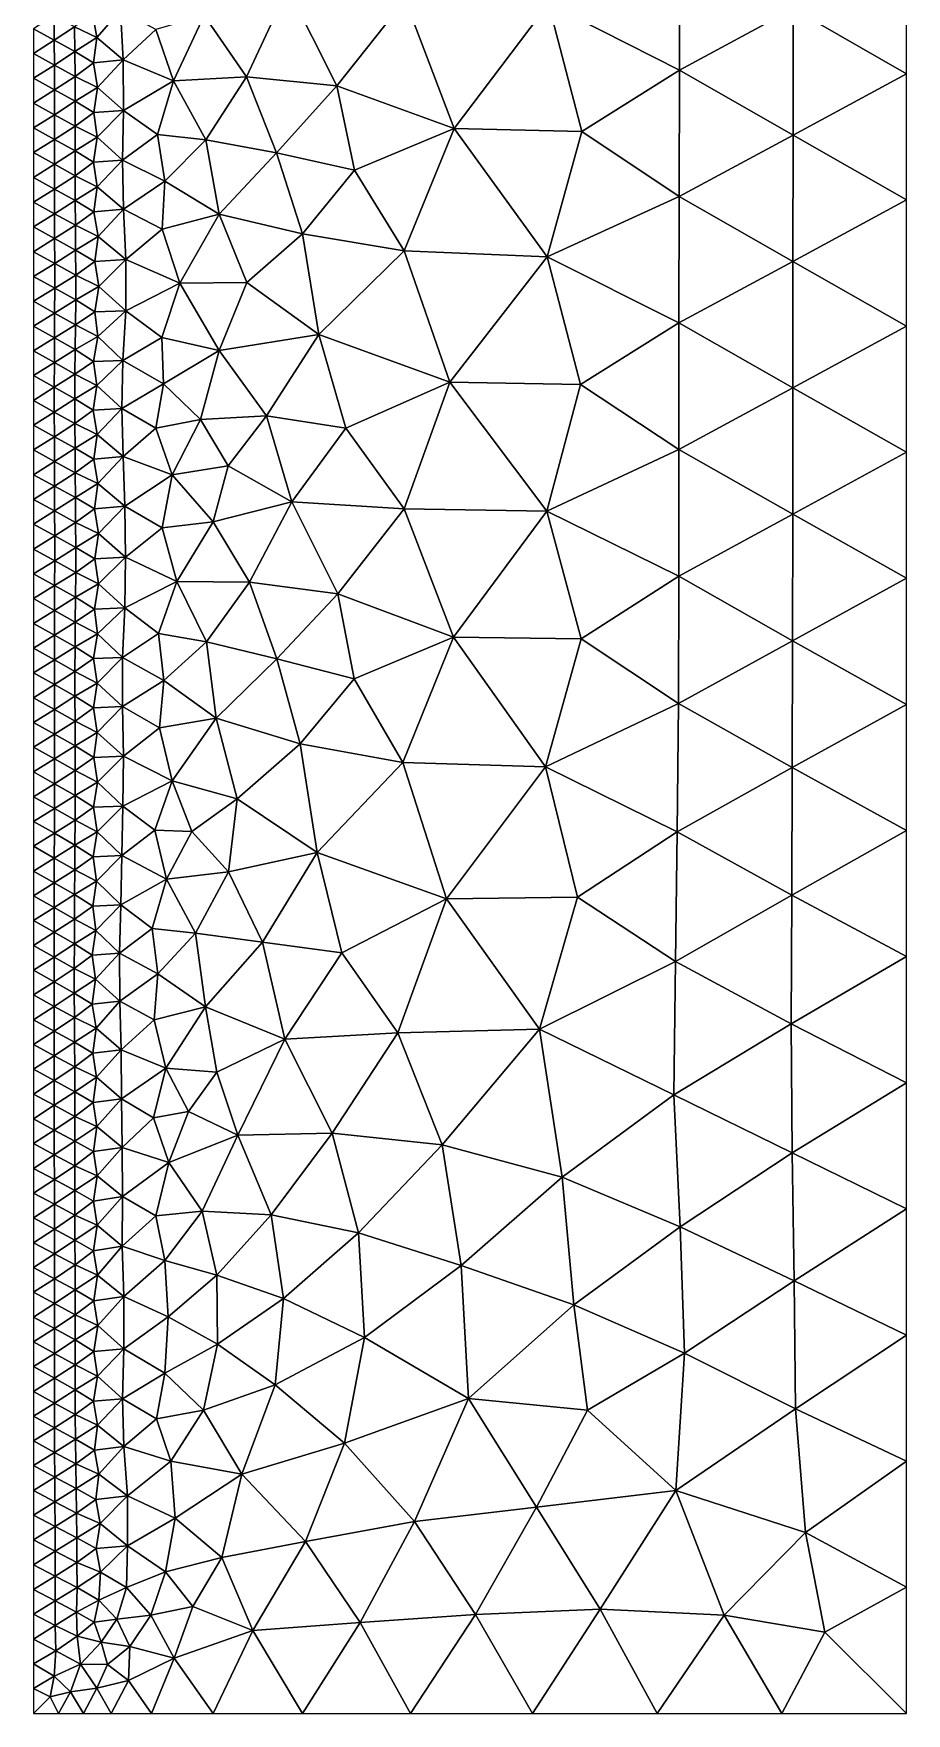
# Model space of a CAD drawing. Header units: metres. Extents: x 2 to 72, y -280 to 0.
# Drawn here: x 2 to 72.5, y -280 to -144.3 of the extents above; entities that cross this region are included whole.
import ezdxf

# ---------------------------------------------------------------- set-up
doc = ezdxf.new("R2010")
doc.units = ezdxf.units.M

msp = doc.modelspace()

# ---------------------------------------------------------------- linework, layer by layer
at = {"layer": 'layer', "color": 0}
for points in [[(54.175, -147.248), (54.2015, -137.036), (43.582, -141.891)], [(54.175, -147.248), (63.3573, -142.299), (54.2015, -137.036)], [(72.5, -147.536), (72.5, -137.346), (63.3573, -142.299)], [(22.539, -140.607), (15.7754, -142.826), (19.2043, -147.776)], [(26.5008, -148.509), (22.539, -140.607), (19.2043, -147.776)], [(26.5008, -148.509), (32.0131, -141.521), (22.539, -140.607)], [(6.76309, -142.643), (7.09403, -144.612), (9.01371, -142.422)], [(9.01371, -142.422), (7.09403, -144.612), (9.22408, -146.416)], [(9.01371, -142.422), (9.22408, -146.416), (11.876, -143.966)], [(35.9584, -151.958), (32.0131, -141.521), (26.5008, -148.509)], [(35.9584, -151.958), (43.582, -141.891), (32.0131, -141.521)], [(46.2849, -152.197), (43.582, -141.891), (35.9584, -151.958)], [(46.2849, -152.197), (54.175, -147.248), (43.582, -141.891)], [(63.3437, -152.498), (63.3573, -142.299), (54.175, -147.248)], [(63.3437, -152.498), (72.5, -147.536), (63.3573, -142.299)], [(3.65918, -142.827), (2, -143.899), (3.6683, -144.827)], [(3.65918, -142.827), (3.6683, -144.827), (5.31523, -143.743)], [(5.31523, -143.743), (3.6683, -144.827), (5.33596, -145.745)], [(6.76309, -142.643), (5.31523, -143.743), (7.09403, -144.612)], [(5.31523, -143.743), (5.33596, -145.745), (7.09403, -144.612)], [(11.876, -143.966), (13.3084, -148.106), (15.7754, -142.826)], [(15.7754, -142.826), (13.3084, -148.106), (19.2043, -147.776)], [(2, -143.899), (2, -145.901), (3.6683, -144.827)], [(3.6683, -144.827), (2, -145.901), (3.67611, -146.83)], [(3.6683, -144.827), (3.67611, -146.83), (5.33596, -145.745)], [(7.09403, -144.612), (5.33596, -145.745), (6.84409, -146.645)], [(7.09403, -144.612), (6.84409, -146.645), (9.22408, -146.416)], [(11.876, -143.966), (9.22408, -146.416), (13.3084, -148.106)], [(2, -145.901), (2, -147.902), (3.67611, -146.83)], [(5.33596, -145.745), (3.67611, -146.83), (5.35142, -147.752)], [(5.33596, -145.745), (5.35142, -147.752), (6.84409, -146.645)], [(6.84409, -146.645), (7.15815, -148.635), (9.22408, -146.416)], [(9.22408, -146.416), (7.15815, -148.635), (9.26586, -150.498)], [(9.22408, -146.416), (9.26586, -150.498), (13.3084, -148.106)], [(3.67611, -146.83), (2, -147.902), (3.68042, -148.834)], [(2, -147.902), (2, -149.904), (3.68042, -148.834)], [(3.67611, -146.83), (3.68042, -148.834), (5.35142, -147.752)], [(5.35142, -147.752), (3.68042, -148.834), (5.35622, -149.761)], [(6.84409, -146.645), (5.35142, -147.752), (7.15815, -148.635)], [(5.35142, -147.752), (5.35622, -149.761), (7.15815, -148.635)], [(13.3084, -148.106), (15.9121, -152.872), (19.2043, -147.776)], [(19.2043, -147.776), (15.9121, -152.872), (21.627, -153.935)], [(21.627, -153.935), (26.5008, -148.509), (19.2043, -147.776)], [(54.1474, -157.455), (54.175, -147.248), (46.2849, -152.197)], [(54.1474, -157.455), (63.3437, -152.498), (54.175, -147.248)], [(72.5, -157.725), (72.5, -147.536), (63.3437, -152.498)], [(3.68042, -148.834), (2, -149.904), (3.68076, -150.839)], [(3.68042, -148.834), (3.68076, -150.839), (5.35622, -149.761)], [(7.15815, -148.635), (5.35622, -149.761), (6.8629, -150.677)], [(7.15815, -148.635), (6.8629, -150.677), (9.26586, -150.498)], [(13.3084, -148.106), (9.26586, -150.498), (12.0159, -152.428)], [(13.3084, -148.106), (12.0159, -152.428), (15.9121, -152.872)], [(27.9216, -155.332), (26.5008, -148.509), (21.627, -153.935)], [(27.9216, -155.332), (35.9584, -151.958), (26.5008, -148.509)], [(2, -149.904), (2, -151.905), (3.68076, -150.839)], [(5.35622, -149.761), (3.68076, -150.839), (5.35291, -151.768)], [(5.35622, -149.761), (5.35291, -151.768), (6.8629, -150.677)], [(6.8629, -150.677), (7.14483, -152.663), (9.26586, -150.498)], [(9.26586, -150.498), (7.14483, -152.663), (9.17158, -154.522)], [(9.26586, -150.498), (9.17158, -154.522), (12.0159, -152.428)], [(3.68076, -150.839), (2, -151.905), (3.67898, -152.842)], [(2, -151.905), (2, -153.907), (3.67898, -152.842)], [(3.68076, -150.839), (3.67898, -152.842), (5.35291, -151.768)], [(5.35291, -151.768), (3.67898, -152.842), (5.34712, -153.772)], [(5.35291, -151.768), (5.34712, -153.772), (7.14483, -152.663)], [(6.8629, -150.677), (5.35291, -151.768), (7.14483, -152.663)], [(31.9381, -161.847), (35.9584, -151.958), (27.9216, -155.332)], [(43.4792, -162.328), (35.9584, -151.958), (31.9381, -161.847)], [(43.4792, -162.328), (46.2849, -152.197), (35.9584, -151.958)], [(3.67898, -152.842), (2, -153.907), (3.67812, -154.844)], [(3.67898, -152.842), (3.67812, -154.844), (5.34712, -153.772)], [(7.14483, -152.663), (5.34712, -153.772), (6.83613, -154.689)], [(7.14483, -152.663), (6.83613, -154.689), (9.17158, -154.522)], [(12.0159, -152.428), (9.17158, -154.522), (12.5914, -156.206)], [(12.0159, -152.428), (12.5914, -156.206), (15.9121, -152.872)], [(15.9121, -152.872), (12.5914, -156.206), (16.9813, -158.889)], [(15.9121, -152.872), (16.9813, -158.889), (21.627, -153.935)], [(43.4792, -162.328), (54.1474, -157.455), (46.2849, -152.197)], [(63.332, -162.697), (63.3437, -152.498), (54.1474, -157.455)], [(63.332, -162.697), (72.5, -157.725), (63.3437, -152.498)], [(2, -153.907), (2, -155.908), (3.67812, -154.844)], [(5.34712, -153.772), (3.67812, -154.844), (5.34747, -155.772)], [(5.34712, -153.772), (5.34747, -155.772), (6.83613, -154.689)], [(6.83613, -154.689), (5.34747, -155.772), (7.14318, -156.662)], [(6.83613, -154.689), (7.14318, -156.662), (9.17158, -154.522)], [(9.17158, -154.522), (7.14318, -156.662), (9.25142, -158.485)], [(9.17158, -154.522), (9.25142, -158.485), (12.5914, -156.206)], [(21.627, -153.935), (16.9813, -158.889), (23.7274, -160.463)], [(23.7274, -160.463), (27.9216, -155.332), (21.627, -153.935)], [(3.67812, -154.844), (2, -155.908), (3.68069, -156.845)], [(2, -155.908), (2, -157.91), (3.68069, -156.845)], [(3.67812, -154.844), (3.68069, -156.845), (5.34747, -155.772)], [(5.34747, -155.772), (3.68069, -156.845), (5.3574, -157.772)], [(5.34747, -155.772), (5.3574, -157.772), (7.14318, -156.662)], [(31.9381, -161.847), (27.9216, -155.332), (23.7274, -160.463)], [(3.68069, -156.845), (2, -157.91), (3.68709, -158.846)], [(3.68069, -156.845), (3.68709, -158.846), (5.3574, -157.772)], [(7.14318, -156.662), (5.3574, -157.772), (6.87161, -158.682)], [(7.14318, -156.662), (6.87161, -158.682), (9.25142, -158.485)], [(12.5914, -156.206), (9.25142, -158.485), (12.3772, -160.1)], [(12.5914, -156.206), (12.3772, -160.1), (16.9813, -158.889)], [(2, -157.91), (2, -159.911), (3.68709, -158.846)], [(5.3574, -157.772), (3.68709, -158.846), (5.37614, -159.775)], [(5.3574, -157.772), (5.37614, -159.775), (6.87161, -158.682)], [(6.87161, -158.682), (5.37614, -159.775), (7.21803, -160.67)], [(6.87161, -158.682), (7.21803, -160.67), (9.25142, -158.485)], [(9.25142, -158.485), (7.21803, -160.67), (9.45982, -162.545)], [(9.25142, -158.485), (9.45982, -162.545), (12.3772, -160.1)], [(54.1229, -167.666), (54.1474, -157.455), (43.4792, -162.328)], [(54.1229, -167.666), (63.332, -162.697), (54.1474, -157.455)], [(72.5, -167.915), (72.5, -157.725), (63.332, -162.697)], [(3.68709, -158.846), (2, -159.911), (3.69522, -160.85)], [(2, -159.911), (2, -161.913), (3.69522, -160.85)], [(3.68709, -158.846), (3.69522, -160.85), (5.37614, -159.775)], [(5.37614, -159.775), (3.69522, -160.85), (5.39509, -161.784)], [(5.37614, -159.775), (5.39509, -161.784), (7.21803, -160.67)], [(12.3772, -160.1), (9.45982, -162.545), (13.8066, -164.463)], [(12.3772, -160.1), (13.8066, -164.463), (16.9813, -158.889)], [(16.9813, -158.889), (13.8066, -164.463), (19.2217, -164.396)], [(16.9813, -158.889), (19.2217, -164.396), (23.7274, -160.463)], [(3.69522, -160.85), (2, -161.913), (3.70148, -162.856)], [(3.69522, -160.85), (3.70148, -162.856), (5.39509, -161.784)], [(7.21803, -160.67), (5.39509, -161.784), (6.9478, -162.71)], [(7.21803, -160.67), (6.9478, -162.71), (9.45982, -162.545)], [(25.038, -168.59), (23.7274, -160.463), (19.2217, -164.396)], [(25.038, -168.59), (31.9381, -161.847), (23.7274, -160.463)], [(2, -161.913), (2, -163.914), (3.70148, -162.856)], [(5.39509, -161.784), (3.70148, -162.856), (5.40622, -163.798)], [(5.39509, -161.784), (5.40622, -163.798), (6.9478, -162.71)], [(6.9478, -162.71), (5.40622, -163.798), (7.26669, -164.722)], [(6.9478, -162.71), (7.26669, -164.722), (9.45982, -162.545)], [(9.45982, -162.545), (7.26669, -164.722), (9.44881, -166.678)], [(9.45982, -162.545), (9.44881, -166.678), (13.8066, -164.463)], [(35.6126, -172.447), (31.9381, -161.847), (25.038, -168.59)], [(35.6126, -172.447), (43.4792, -162.328), (31.9381, -161.847)], [(46.1815, -172.647), (43.4792, -162.328), (35.6126, -172.447)], [(46.1815, -172.647), (54.1229, -167.666), (43.4792, -162.328)], [(63.3247, -172.9), (63.332, -162.697), (54.1229, -167.666)], [(63.3247, -172.9), (72.5, -167.915), (63.332, -162.697)], [(3.70148, -162.856), (2, -163.914), (3.7028, -164.863)], [(2, -163.914), (2, -165.916), (3.7028, -164.863)], [(3.70148, -162.856), (3.7028, -164.863), (5.40622, -163.798)], [(5.40622, -163.798), (3.7028, -164.863), (5.4031, -165.811)], [(5.40622, -163.798), (5.4031, -165.811), (7.26669, -164.722)], [(3.7028, -164.863), (2, -165.916), (3.69812, -166.868)], [(3.7028, -164.863), (3.69812, -166.868), (5.4031, -165.811)], [(7.26669, -164.722), (5.4031, -165.811), (6.93959, -166.762)], [(7.26669, -164.722), (6.93959, -166.762), (9.44881, -166.678)], [(13.8066, -164.463), (9.44881, -166.678), (12.3496, -168.836)], [(13.8066, -164.463), (12.3496, -168.836), (16.994, -169.901)], [(13.8066, -164.463), (16.994, -169.901), (19.2217, -164.396)], [(19.2217, -164.396), (16.994, -169.901), (25.038, -168.59)], [(2, -165.916), (2, -167.917), (3.69812, -166.868)], [(3.69812, -166.868), (2, -167.917), (3.6893, -168.871)], [(3.69812, -166.868), (3.6893, -168.871), (5.38621, -167.821)], [(5.4031, -165.811), (3.69812, -166.868), (5.38621, -167.821)], [(5.4031, -165.811), (5.38621, -167.821), (6.93959, -166.762)], [(6.93959, -166.762), (5.38621, -167.821), (7.20155, -168.761)], [(6.93959, -166.762), (7.20155, -168.761), (9.44881, -166.678)], [(9.44881, -166.678), (7.20155, -168.761), (9.21474, -170.698)], [(9.44881, -166.678), (9.21474, -170.698), (12.3496, -168.836)], [(2, -167.917), (2, -169.919), (3.6893, -168.871)], [(5.38621, -167.821), (3.6893, -168.871), (5.36333, -169.822)], [(5.38621, -167.821), (5.36333, -169.822), (7.20155, -168.761)], [(54.1153, -177.894), (54.1229, -167.666), (46.1815, -172.647)], [(54.1153, -177.894), (63.3247, -172.9), (54.1229, -167.666)], [(72.5, -178.104), (72.5, -167.915), (63.3247, -172.9)], [(3.6893, -168.871), (2, -169.919), (3.67994, -170.87)], [(3.6893, -168.871), (3.67994, -170.87), (5.36333, -169.822)], [(7.20155, -168.761), (5.36333, -169.822), (6.85053, -170.768)], [(7.20155, -168.761), (6.85053, -170.768), (9.21474, -170.698)], [(12.3496, -168.836), (9.21474, -170.698), (12.4826, -172.587)], [(12.3496, -168.836), (12.4826, -172.587), (16.994, -169.901)], [(20.8257, -175.177), (25.038, -168.59), (16.994, -169.901)], [(27.2308, -176.174), (25.038, -168.59), (20.8257, -175.177)], [(27.2308, -176.174), (35.6126, -172.447), (25.038, -168.59)], [(2, -169.919), (2, -171.92), (3.67994, -170.87)], [(3.67994, -170.87), (2, -171.92), (3.6738, -172.866)], [(3.67994, -170.87), (3.6738, -172.866), (5.34292, -171.815)], [(5.36333, -169.822), (3.67994, -170.87), (5.34292, -171.815)], [(5.36333, -169.822), (5.34292, -171.815), (6.85053, -170.768)], [(6.85053, -170.768), (5.34292, -171.815), (7.11754, -172.731)], [(6.85053, -170.768), (7.11754, -172.731), (9.21474, -170.698)], [(9.21474, -170.698), (7.11754, -172.731), (9.12021, -174.57)], [(9.21474, -170.698), (9.12021, -174.57), (12.4826, -172.587)], [(16.994, -169.901), (12.4826, -172.587), (15.4696, -175.455)], [(16.994, -169.901), (15.4696, -175.455), (20.8257, -175.177)], [(2, -171.92), (2, -173.921), (3.6738, -172.866)], [(5.34292, -171.815), (3.6738, -172.866), (5.33406, -173.801)], [(5.34292, -171.815), (5.33406, -173.801), (7.11754, -172.731)], [(3.6738, -172.866), (2, -173.921), (3.67296, -174.861)], [(3.6738, -172.866), (3.67296, -174.861), (5.33406, -173.801)], [(7.11754, -172.731), (5.33406, -173.801), (6.814, -174.716)], [(7.11754, -172.731), (6.814, -174.716), (9.12021, -174.57)], [(12.4826, -172.587), (9.12021, -174.57), (11.8776, -176.177)], [(12.4826, -172.587), (11.8776, -176.177), (15.4696, -175.455)], [(31.929, -182.674), (35.6126, -172.447), (27.2308, -176.174)], [(43.4586, -182.863), (35.6126, -172.447), (31.929, -182.674)], [(43.4586, -182.863), (46.1815, -172.647), (35.6126, -172.447)], [(43.4586, -182.863), (54.1153, -177.894), (46.1815, -172.647)], [(63.3214, -183.111), (63.3247, -172.9), (54.1153, -177.894)], [(63.3214, -183.111), (72.5, -178.104), (63.3247, -172.9)], [(2, -173.921), (2, -175.923), (3.67296, -174.861)], [(3.67296, -174.861), (2, -175.923), (3.67706, -176.856)], [(5.33406, -173.801), (3.67296, -174.861), (5.33776, -175.786)], [(3.67296, -174.861), (3.67706, -176.856), (5.33776, -175.786)], [(5.33406, -173.801), (5.33776, -175.786), (6.814, -174.716)], [(6.814, -174.716), (5.33776, -175.786), (7.1284, -176.666)], [(6.814, -174.716), (7.1284, -176.666), (9.12021, -174.57)], [(9.12021, -174.57), (7.1284, -176.666), (9.24611, -178.445)], [(9.12021, -174.57), (9.24611, -178.445), (11.8776, -176.177)], [(2, -175.923), (2, -177.924), (3.67706, -176.856)], [(5.33776, -175.786), (3.67706, -176.856), (5.35139, -177.774)], [(5.33776, -175.786), (5.35139, -177.774), (7.1284, -176.666)], [(11.8776, -176.177), (9.24611, -178.445), (13.2043, -179.947)], [(11.8776, -176.177), (13.2043, -179.947), (15.4696, -175.455)], [(15.4696, -175.455), (13.2043, -179.947), (17.7142, -179.22)], [(20.8257, -175.177), (15.4696, -175.455), (17.7142, -179.22)], [(22.8479, -182.111), (20.8257, -175.177), (17.7142, -179.22)], [(22.8479, -182.111), (27.2308, -176.174), (20.8257, -175.177)], [(31.929, -182.674), (27.2308, -176.174), (22.8479, -182.111)], [(3.67706, -176.856), (2, -177.924), (3.68417, -178.853)], [(3.67706, -176.856), (3.68417, -178.853), (5.35139, -177.774)], [(5.35139, -177.774), (3.68417, -178.853), (5.36923, -179.769)], [(7.1284, -176.666), (5.35139, -177.774), (6.86429, -178.667)], [(5.35139, -177.774), (5.36923, -179.769), (6.86429, -178.667)], [(7.1284, -176.666), (6.86429, -178.667), (9.24611, -178.445)], [(2, -177.924), (2, -179.926), (3.68417, -178.853)], [(3.68417, -178.853), (2, -179.926), (3.69173, -180.854)], [(3.68417, -178.853), (3.69173, -180.854), (5.36923, -179.769)], [(6.86429, -178.667), (5.36923, -179.769), (7.19649, -180.64)], [(6.86429, -178.667), (7.19649, -180.64), (9.24611, -178.445)], [(9.24611, -178.445), (7.19649, -180.64), (9.36861, -182.457)], [(9.24611, -178.445), (9.36861, -182.457), (13.2043, -179.947)], [(54.1152, -188.136), (54.1153, -177.894), (43.4586, -182.863)], [(54.1152, -188.136), (63.3214, -183.111), (54.1153, -177.894)], [(72.5, -188.294), (72.5, -178.104), (63.3214, -183.111)], [(2, -179.926), (2, -181.927), (3.69173, -180.854)], [(5.36923, -179.769), (3.69173, -180.854), (5.38493, -181.773)], [(5.36923, -179.769), (5.38493, -181.773), (7.19649, -180.64)], [(13.2043, -179.947), (9.36861, -182.457), (12.3839, -184.23)], [(13.2043, -179.947), (12.3839, -184.23), (16.4911, -183.741)], [(13.2043, -179.947), (16.4911, -183.741), (17.7142, -179.22)], [(17.7142, -179.22), (16.4911, -183.741), (22.8479, -182.111)], [(3.69173, -180.854), (2, -181.927), (3.69794, -182.858)], [(3.69173, -180.854), (3.69794, -182.858), (5.38493, -181.773)], [(5.38493, -181.773), (3.69794, -182.858), (5.39732, -183.784)], [(7.19649, -180.64), (5.38493, -181.773), (6.92137, -182.676)], [(5.38493, -181.773), (5.39732, -183.784), (6.92137, -182.676)], [(7.19649, -180.64), (6.92137, -182.676), (9.36861, -182.457)], [(2, -181.927), (2, -183.929), (3.69794, -182.858)], [(3.69794, -182.858), (2, -183.929), (3.70164, -184.865)], [(3.69794, -182.858), (3.70164, -184.865), (5.39732, -183.784)], [(6.92137, -182.676), (5.39732, -183.784), (7.24658, -184.679)], [(6.92137, -182.676), (7.24658, -184.679), (9.36861, -182.457)], [(9.36861, -182.457), (7.24658, -184.679), (9.43594, -186.581)], [(9.36861, -182.457), (9.43594, -186.581), (12.3839, -184.23)], [(16.4911, -183.741), (19.4465, -188.61), (22.8479, -182.111)], [(26.58, -189.556), (22.8479, -182.111), (19.4465, -188.61)], [(26.58, -189.556), (31.929, -182.674), (22.8479, -182.111)], [(35.9052, -193.045), (31.929, -182.674), (26.58, -189.556)], [(35.9052, -193.045), (43.4586, -182.863), (31.929, -182.674)], [(46.217, -193.187), (43.4586, -182.863), (35.9052, -193.045)], [(46.217, -193.187), (54.1152, -188.136), (43.4586, -182.863)], [(63.312, -193.336), (63.3214, -183.111), (54.1152, -188.136)], [(63.312, -193.336), (72.5, -188.294), (63.3214, -183.111)], [(2, -183.929), (2, -185.93), (3.70164, -184.865)], [(5.39732, -183.784), (3.70164, -184.865), (5.40276, -185.799)], [(5.39732, -183.784), (5.40276, -185.799), (7.24658, -184.679)], [(12.3839, -184.23), (9.43594, -186.581), (13.5756, -188.558)], [(12.3839, -184.23), (13.5756, -188.558), (16.4911, -183.741)], [(16.4911, -183.741), (13.5756, -188.558), (19.4465, -188.61)], [(3.70164, -184.865), (2, -185.93), (3.70187, -186.873)], [(3.70164, -184.865), (3.70187, -186.873), (5.40276, -185.799)], [(5.40276, -185.799), (3.70187, -186.873), (5.39994, -187.815)], [(5.40276, -185.799), (5.39994, -187.815), (6.94519, -186.73)], [(7.24658, -184.679), (5.40276, -185.799), (6.94519, -186.73)], [(7.24658, -184.679), (6.94519, -186.73), (9.43594, -186.581)], [(2, -185.93), (2, -187.932), (3.70187, -186.873)], [(3.70187, -186.873), (2, -187.932), (3.69837, -188.88)], [(3.70187, -186.873), (3.69837, -188.88), (5.39994, -187.815)], [(6.94519, -186.73), (5.39994, -187.815), (7.24035, -188.741)], [(6.94519, -186.73), (7.24035, -188.741), (9.43594, -186.581)], [(9.43594, -186.581), (7.24035, -188.741), (9.36061, -190.689)], [(9.43594, -186.581), (9.36061, -190.689), (13.5756, -188.558)], [(2, -187.932), (2, -189.933), (3.69837, -188.88)], [(5.39994, -187.815), (3.69837, -188.88), (5.38871, -189.828)], [(5.39994, -187.815), (5.38871, -189.828), (7.24035, -188.741)], [(13.5756, -188.558), (9.36061, -190.689), (12.0875, -192.749)], [(13.5756, -188.558), (12.0875, -192.749), (15.9667, -193.432)], [(13.5756, -188.558), (15.9667, -193.432), (19.4465, -188.61)], [(19.4465, -188.61), (15.9667, -193.432), (21.6372, -194.789)], [(21.6372, -194.789), (26.58, -189.556), (19.4465, -188.61)], [(54.0821, -198.419), (54.1152, -188.136), (46.217, -193.187)], [(54.0821, -198.419), (63.312, -193.336), (54.1152, -188.136)], [(72.5, -198.483), (72.5, -188.294), (63.312, -193.336)], [(3.69837, -188.88), (2, -189.933), (3.69165, -190.885)], [(2, -189.933), (2, -191.935), (3.69165, -190.885)], [(3.69837, -188.88), (3.69165, -190.885), (5.38871, -189.828)], [(5.38871, -189.828), (3.69165, -190.885), (5.37051, -191.835)], [(5.38871, -189.828), (5.37051, -191.835), (6.90701, -190.776)], [(7.24035, -188.741), (5.38871, -189.828), (6.90701, -190.776)], [(7.24035, -188.741), (6.90701, -190.776), (9.36061, -190.689)], [(27.8858, -196.409), (26.58, -189.556), (21.6372, -194.789)], [(27.8858, -196.409), (35.9052, -193.045), (26.58, -189.556)], [(3.69165, -190.885), (2, -191.935), (3.68369, -192.888)], [(3.69165, -190.885), (3.68369, -192.888), (5.37051, -191.835)], [(6.90701, -190.776), (5.37051, -191.835), (7.16992, -192.77)], [(6.90701, -190.776), (7.16992, -192.77), (9.36061, -190.689)], [(9.36061, -190.689), (7.16992, -192.77), (9.17519, -194.696)], [(9.36061, -190.689), (9.17519, -194.696), (12.0875, -192.749)], [(2, -191.935), (2, -193.936), (3.68369, -192.888)], [(5.37051, -191.835), (3.68369, -192.888), (5.35248, -193.837)], [(5.37051, -191.835), (5.35248, -193.837), (7.16992, -192.77)], [(3.68369, -192.888), (2, -193.936), (3.67731, -194.888)], [(2, -193.936), (2, -195.938), (3.67731, -194.888)], [(3.68369, -192.888), (3.67731, -194.888), (5.35248, -193.837)], [(5.35248, -193.837), (3.67731, -194.888), (5.34081, -195.834)], [(5.35248, -193.837), (5.34081, -195.834), (6.83635, -194.78)], [(7.16992, -192.77), (5.35248, -193.837), (6.83635, -194.78)], [(7.16992, -192.77), (6.83635, -194.78), (9.17519, -194.696)], [(12.0875, -192.749), (9.17519, -194.696), (12.5294, -196.556)], [(12.0875, -192.749), (12.5294, -196.556), (15.9667, -193.432)], [(15.9667, -193.432), (12.5294, -196.556), (16.7474, -199.598)], [(15.9667, -193.432), (16.7474, -199.598), (21.6372, -194.789)], [(31.8277, -203.178), (35.9052, -193.045), (27.8858, -196.409)], [(43.3568, -203.539), (35.9052, -193.045), (31.8277, -203.178)], [(43.3568, -203.539), (46.217, -193.187), (35.9052, -193.045)], [(43.3568, -203.539), (54.0821, -198.419), (46.217, -193.187)], [(63.2834, -203.591), (63.312, -193.336), (54.0821, -198.419)], [(63.2834, -203.591), (72.5, -198.483), (63.312, -193.336)], [(3.67731, -194.888), (2, -195.938), (3.67465, -196.888)], [(3.67731, -194.888), (3.67465, -196.888), (5.34081, -195.834)], [(6.83635, -194.78), (5.34081, -195.834), (7.12141, -196.758)], [(6.83635, -194.78), (7.12141, -196.758), (9.17519, -194.696)], [(9.17519, -194.696), (7.12141, -196.758), (9.17142, -198.641)], [(9.17519, -194.696), (9.17142, -198.641), (12.5294, -196.556)], [(21.6372, -194.789), (16.7474, -199.598), (23.544, -201.674)], [(23.544, -201.674), (27.8858, -196.409), (21.6372, -194.789)], [(2, -195.938), (2, -197.939), (3.67465, -196.888)], [(5.34081, -195.834), (3.67465, -196.888), (5.33974, -197.831)], [(5.34081, -195.834), (5.33974, -197.831), (7.12141, -196.758)], [(7.12141, -196.758), (5.33974, -197.831), (6.83198, -198.762)], [(7.12141, -196.758), (6.83198, -198.762), (9.17142, -198.641)], [(12.5294, -196.556), (9.17142, -198.641), (12.1566, -200.384)], [(12.5294, -196.556), (12.1566, -200.384), (16.7474, -199.598)], [(31.8277, -203.178), (27.8858, -196.409), (23.544, -201.674)], [(3.67465, -196.888), (2, -197.939), (3.67588, -198.887)], [(2, -197.939), (2, -199.941), (3.67588, -198.887)], [(3.67465, -196.888), (3.67588, -198.887), (5.33974, -197.831)], [(5.33974, -197.831), (3.67588, -198.887), (5.34628, -199.829)], [(5.33974, -197.831), (5.34628, -199.829), (6.83198, -198.762)], [(3.67588, -198.887), (2, -199.941), (3.6791, -200.889)], [(3.67588, -198.887), (3.6791, -200.889), (5.34628, -199.829)], [(6.83198, -198.762), (5.34628, -199.829), (7.1468, -200.749)], [(6.83198, -198.762), (7.1468, -200.749), (9.17142, -198.641)], [(9.17142, -198.641), (7.1468, -200.749), (9.27101, -202.656)], [(9.17142, -198.641), (9.27101, -202.656), (12.1566, -200.384)], [(53.9965, -208.777), (54.0821, -198.419), (43.3568, -203.539)], [(53.9965, -208.777), (63.2834, -203.591), (54.0821, -198.419)], [(72.5, -208.673), (72.5, -198.483), (63.2834, -203.591)], [(2, -199.941), (2, -201.942), (3.6791, -200.889)], [(5.34628, -199.829), (3.6791, -200.889), (5.35473, -201.831)], [(5.34628, -199.829), (5.35473, -201.831), (7.1468, -200.749)], [(7.1468, -200.749), (5.35473, -201.831), (6.86624, -202.768)], [(7.1468, -200.749), (6.86624, -202.768), (9.27101, -202.656)], [(12.1566, -200.384), (9.27101, -202.656), (13.1919, -204.663)], [(12.1566, -200.384), (13.1919, -204.663), (16.7474, -199.598)], [(16.7474, -199.598), (13.1919, -204.663), (18.4533, -206.1)], [(16.7474, -199.598), (18.4533, -206.1), (23.544, -201.674)], [(3.6791, -200.889), (2, -201.942), (3.68165, -202.891)], [(2, -201.942), (2, -203.944), (3.68165, -202.891)], [(3.6791, -200.889), (3.68165, -202.891), (5.35473, -201.831)], [(5.35473, -201.831), (3.68165, -202.891), (5.35842, -203.836)], [(5.35473, -201.831), (5.35842, -203.836), (6.86624, -202.768)], [(24.8994, -210.445), (23.544, -201.674), (18.4533, -206.1)], [(24.8994, -210.445), (31.8277, -203.178), (23.544, -201.674)], [(3.68165, -202.891), (2, -203.944), (3.68167, -204.894)], [(3.68165, -202.891), (3.68167, -204.894), (5.35842, -203.836)], [(6.86624, -202.768), (5.35842, -203.836), (7.16105, -204.765)], [(6.86624, -202.768), (7.16105, -204.765), (9.27101, -202.656)], [(9.27101, -202.656), (7.16105, -204.765), (9.21976, -206.699)], [(9.27101, -202.656), (9.21976, -206.699), (13.1919, -204.663)], [(35.3393, -214.192), (31.8277, -203.178), (24.8994, -210.445)], [(35.3393, -214.192), (43.3568, -203.539), (31.8277, -203.178)], [(45.9314, -214.068), (43.3568, -203.539), (35.3393, -214.192)], [(45.9314, -214.068), (53.9965, -208.777), (43.3568, -203.539)], [(2, -203.944), (2, -205.945), (3.68167, -204.894)], [(3.68167, -204.894), (2, -205.945), (3.67901, -206.897)], [(3.68167, -204.894), (3.67901, -206.897), (5.35504, -205.841)], [(5.35842, -203.836), (3.68167, -204.894), (5.35504, -205.841)], [(5.35842, -203.836), (5.35504, -205.841), (7.16105, -204.765)], [(7.16105, -204.765), (5.35504, -205.841), (6.85159, -206.786)], [(7.16105, -204.765), (6.85159, -206.786), (9.21976, -206.699)], [(13.1919, -204.663), (9.21976, -206.699), (11.8002, -208.636)], [(13.1919, -204.663), (11.8002, -208.636), (14.7742, -208.744)], [(13.1919, -204.663), (14.7742, -208.744), (18.4533, -206.1)], [(63.2327, -213.898), (63.2834, -203.591), (53.9965, -208.777)], [(63.2327, -213.898), (72.5, -208.673), (63.2834, -203.591)], [(2, -205.945), (2, -207.947), (3.67901, -206.897)], [(5.35504, -205.841), (3.67901, -206.897), (5.34636, -207.845)], [(5.35504, -205.841), (5.34636, -207.845), (6.85159, -206.786)], [(18.4533, -206.1), (14.7742, -208.744), (17.735, -212.014)], [(17.735, -212.014), (24.8994, -210.445), (18.4533, -206.1)], [(3.67901, -206.897), (2, -207.947), (3.67476, -208.899)], [(3.67901, -206.897), (3.67476, -208.899), (5.34636, -207.845)], [(6.85159, -206.786), (5.34636, -207.845), (7.12539, -208.778)], [(6.85159, -206.786), (7.12539, -208.778), (9.21976, -206.699)], [(9.21976, -206.699), (7.12539, -208.778), (9.12573, -210.695)], [(9.21976, -206.699), (9.12573, -210.695), (11.8002, -208.636)], [(2, -207.947), (2, -209.948), (3.67476, -208.899)], [(3.67476, -208.899), (2, -209.948), (3.66987, -210.9)], [(3.67476, -208.899), (3.66987, -210.9), (5.3361, -209.847)], [(5.34636, -207.845), (3.67476, -208.899), (5.3361, -209.847)], [(5.34636, -207.845), (5.3361, -209.847), (7.12539, -208.778)], [(7.12539, -208.778), (5.3361, -209.847), (6.81301, -210.788)], [(7.12539, -208.778), (6.81301, -210.788), (9.12573, -210.695)], [(11.8002, -208.636), (9.12573, -210.695), (12.7368, -212.597)], [(11.8002, -208.636), (12.7368, -212.597), (14.7742, -208.744)], [(14.7742, -208.744), (12.7368, -212.597), (17.735, -212.014)], [(53.8581, -219.264), (53.9965, -208.777), (45.9314, -214.068)], [(53.8581, -219.264), (63.2327, -213.898), (53.9965, -208.777)], [(72.5, -218.863), (72.5, -208.673), (63.2327, -213.898)], [(2, -209.948), (2, -211.95), (3.66987, -210.9)], [(5.3361, -209.847), (3.66987, -210.9), (5.32466, -211.846)], [(5.3361, -209.847), (5.32466, -211.846), (6.81301, -210.788)], [(3.66987, -210.9), (2, -211.95), (3.66478, -212.899)], [(3.66987, -210.9), (3.66478, -212.899), (5.32466, -211.846)], [(6.81301, -210.788), (5.32466, -211.846), (7.08066, -212.772)], [(6.81301, -210.788), (7.08066, -212.772), (9.12573, -210.695)], [(9.12573, -210.695), (7.08066, -212.772), (9.05008, -214.673)], [(9.12573, -210.695), (9.05008, -214.673), (12.7368, -212.597)], [(20.4779, -217.684), (24.8994, -210.445), (17.735, -212.014)], [(26.8995, -218.546), (24.8994, -210.445), (20.4779, -217.684)], [(26.8995, -218.546), (35.3393, -214.192), (24.8994, -210.445)], [(2, -211.95), (2, -213.951), (3.66478, -212.899)], [(3.66478, -212.899), (2, -213.951), (3.65953, -214.898)], [(3.66478, -212.899), (3.65953, -214.898), (5.31377, -213.843)], [(5.32466, -211.846), (3.66478, -212.899), (5.31377, -213.843)], [(5.32466, -211.846), (5.31377, -213.843), (7.08066, -212.772)], [(7.08066, -212.772), (5.31377, -213.843), (6.77449, -214.777)], [(7.08066, -212.772), (6.77449, -214.777), (9.05008, -214.673)], [(12.7368, -212.597), (9.05008, -214.673), (11.5757, -216.587)], [(12.7368, -212.597), (11.5757, -216.587), (15.0805, -216.978)], [(12.7368, -212.597), (15.0805, -216.978), (17.735, -212.014)], [(17.735, -212.014), (15.0805, -216.978), (20.4779, -217.684)], [(2, -213.951), (2, -215.953), (3.65953, -214.898)], [(5.31377, -213.843), (3.65953, -214.898), (5.30115, -215.837)], [(5.31377, -213.843), (5.30115, -215.837), (6.77449, -214.777)], [(31.4301, -225.004), (35.3393, -214.192), (26.8995, -218.546)], [(42.8745, -224.729), (35.3393, -214.192), (31.4301, -225.004)], [(42.8745, -224.729), (45.9314, -214.068), (35.3393, -214.192)], [(42.8745, -224.729), (53.8581, -219.264), (45.9314, -214.068)], [(63.1853, -224.285), (63.2327, -213.898), (53.8581, -219.264)], [(63.1853, -224.285), (72.5, -218.863), (63.2327, -213.898)], [(3.65953, -214.898), (2, -215.953), (3.65456, -216.895)], [(3.65953, -214.898), (3.65456, -216.895), (5.30115, -215.837)], [(6.77449, -214.777), (5.30115, -215.837), (7.02994, -216.746)], [(6.77449, -214.777), (7.02994, -216.746), (9.05008, -214.673)], [(9.05008, -214.673), (7.02994, -216.746), (8.93053, -218.591)], [(9.05008, -214.673), (8.93053, -218.591), (11.5757, -216.587)], [(2, -215.953), (2, -217.954), (3.65456, -216.895)], [(3.65456, -216.895), (2, -217.954), (3.65136, -218.891)], [(3.65456, -216.895), (3.65136, -218.891), (5.29058, -217.828)], [(5.30115, -215.837), (3.65456, -216.895), (5.29058, -217.828)], [(5.30115, -215.837), (5.29058, -217.828), (7.02994, -216.746)], [(7.02994, -216.746), (5.29058, -217.828), (6.73146, -218.743)], [(7.02994, -216.746), (6.73146, -218.743), (8.93053, -218.591)], [(11.5757, -216.587), (8.93053, -218.591), (12.0378, -220.241)], [(11.5757, -216.587), (12.0378, -220.241), (15.0805, -216.978)], [(15.0805, -216.978), (12.0378, -220.241), (15.8856, -222.91)], [(15.0805, -216.978), (15.8856, -222.91), (20.4779, -217.684)], [(2, -217.954), (2, -219.956), (3.65136, -218.891)], [(5.29058, -217.828), (3.65136, -218.891), (5.2856, -219.816)], [(5.29058, -217.828), (5.2856, -219.816), (6.73146, -218.743)], [(22.3039, -225.522), (20.4779, -217.684), (15.8856, -222.91)], [(22.3039, -225.522), (26.8995, -218.546), (20.4779, -217.684)], [(3.65136, -218.891), (2, -219.956), (3.65119, -220.887)], [(3.65136, -218.891), (3.65119, -220.887), (5.2856, -219.816)], [(5.2856, -219.816), (3.65119, -220.887), (5.28881, -221.803)], [(6.73146, -218.743), (5.2856, -219.816), (7.00762, -220.694)], [(5.2856, -219.816), (5.28881, -221.803), (7.00762, -220.694)], [(6.73146, -218.743), (7.00762, -220.694), (8.93053, -218.591)], [(8.93053, -218.591), (7.00762, -220.694), (8.95798, -222.465)], [(8.93053, -218.591), (8.95798, -222.465), (12.0378, -220.241)], [(31.4301, -225.004), (26.8995, -218.546), (22.3039, -225.522)], [(53.7077, -230.015), (53.8581, -219.264), (42.8745, -224.729)], [(53.7077, -230.015), (63.1853, -224.285), (53.8581, -219.264)], [(72.5, -229.052), (72.5, -218.863), (63.1853, -224.285)], [(2, -219.956), (2, -221.957), (3.65119, -220.887)], [(3.65119, -220.887), (2, -221.957), (3.65417, -222.882)], [(3.65119, -220.887), (3.65417, -222.882), (5.28881, -221.803)], [(7.00762, -220.694), (5.28881, -221.803), (6.74258, -222.692)], [(7.00762, -220.694), (6.74258, -222.692), (8.95798, -222.465)], [(12.0378, -220.241), (8.95798, -222.465), (11.7408, -223.971)], [(12.0378, -220.241), (11.7408, -223.971), (15.8856, -222.91)], [(2, -221.957), (2, -223.959), (3.65417, -222.882)], [(5.28881, -221.803), (3.65417, -222.882), (5.29863, -223.791)], [(5.28881, -221.803), (5.29863, -223.791), (6.74258, -222.692)], [(6.74258, -222.692), (7.04577, -224.641), (8.95798, -222.465)], [(8.95798, -222.465), (7.04577, -224.641), (9.0746, -226.379)], [(8.95798, -222.465), (9.0746, -226.379), (11.7408, -223.971)], [(3.65417, -222.882), (2, -223.959), (3.65899, -224.878)], [(3.65417, -222.882), (3.65899, -224.878), (5.29863, -223.791)], [(5.29863, -223.791), (3.65899, -224.878), (5.31046, -225.783)], [(6.74258, -222.692), (5.29863, -223.791), (7.04577, -224.641)], [(5.29863, -223.791), (5.31046, -225.783), (7.04577, -224.641)], [(11.7408, -223.971), (12.6926, -227.871), (15.8856, -222.91)], [(15.8856, -222.91), (12.6926, -227.871), (16.7945, -228.194)], [(15.8856, -222.91), (16.7945, -228.194), (22.3039, -225.522)], [(2, -223.959), (2, -225.96), (3.65899, -224.878)], [(3.65899, -224.878), (2, -225.96), (3.66388, -226.876)], [(3.65899, -224.878), (3.66388, -226.876), (5.31046, -225.783)], [(7.04577, -224.641), (5.31046, -225.783), (6.7879, -226.657)], [(7.04577, -224.641), (6.7879, -226.657), (9.0746, -226.379)], [(11.7408, -223.971), (9.0746, -226.379), (12.6926, -227.871)], [(26.1035, -233.128), (31.4301, -225.004), (22.3039, -225.522)], [(34.9936, -234.07), (31.4301, -225.004), (26.1035, -233.128)], [(34.9936, -234.07), (42.8745, -224.729), (31.4301, -225.004)], [(44.6819, -236.679), (42.8745, -224.729), (34.9936, -234.07)], [(44.6819, -236.679), (53.7077, -230.015), (42.8745, -224.729)], [(63.2618, -234.706), (63.1853, -224.285), (53.7077, -230.015)], [(63.2618, -234.706), (72.5, -229.052), (63.1853, -224.285)], [(2, -225.96), (2, -227.961), (3.66388, -226.876)], [(5.31046, -225.783), (3.66388, -226.876), (5.32057, -227.776)], [(5.31046, -225.783), (5.32057, -227.776), (6.7879, -226.657)], [(6.7879, -226.657), (7.08456, -228.611), (9.0746, -226.379)], [(9.0746, -226.379), (7.08456, -228.611), (9.09921, -230.341)], [(9.0746, -226.379), (9.09921, -230.341), (12.6926, -227.871)], [(18.4852, -233.29), (22.3039, -225.522), (16.7945, -228.194)], [(26.1035, -233.128), (22.3039, -225.522), (18.4852, -233.29)], [(3.66388, -226.876), (2, -227.961), (3.66762, -228.874)], [(2, -227.961), (2, -229.963), (3.66762, -228.874)], [(3.66388, -226.876), (3.66762, -228.874), (5.32057, -227.776)], [(5.32057, -227.776), (3.66762, -228.874), (5.32673, -229.772)], [(6.7879, -226.657), (5.32057, -227.776), (7.08456, -228.611)], [(5.32057, -227.776), (5.32673, -229.772), (7.08456, -228.611)], [(12.6926, -227.871), (9.09921, -230.341), (11.6864, -231.886)], [(12.6926, -227.871), (11.6864, -231.886), (14.5192, -231.368)], [(12.6926, -227.871), (14.5192, -231.368), (16.7945, -228.194)], [(3.66762, -228.874), (2, -229.963), (3.6703, -230.873)], [(3.66762, -228.874), (3.6703, -230.873), (5.32673, -229.772)], [(7.08456, -228.611), (5.32673, -229.772), (6.80767, -230.639)], [(7.08456, -228.611), (6.80767, -230.639), (9.09921, -230.341)], [(16.7945, -228.194), (14.5192, -231.368), (18.4852, -233.29)], [(72.5, -239.242), (72.5, -229.052), (63.2618, -234.706)], [(2, -229.963), (2, -231.964), (3.6703, -230.873)], [(5.32673, -229.772), (3.6703, -230.873), (5.33202, -231.767)], [(5.32673, -229.772), (5.33202, -231.767), (6.80767, -230.639)], [(6.80767, -230.639), (5.33202, -231.767), (7.10466, -232.586)], [(6.80767, -230.639), (7.10466, -232.586), (9.09921, -230.341)], [(9.09921, -230.341), (7.10466, -232.586), (9.14655, -234.273)], [(9.09921, -230.341), (9.14655, -234.273), (11.6864, -231.886)], [(54.2267, -240.677), (53.7077, -230.015), (44.6819, -236.679)], [(54.2267, -240.677), (63.2618, -234.706), (53.7077, -230.015)], [(3.6703, -230.873), (2, -231.964), (3.67251, -232.872)], [(2, -231.964), (2, -233.966), (3.67251, -232.872)], [(3.6703, -230.873), (3.67251, -232.872), (5.33202, -231.767)], [(5.33202, -231.767), (3.67251, -232.872), (5.33667, -233.761)], [(5.33202, -231.767), (5.33667, -233.761), (7.10466, -232.586)], [(11.6864, -231.886), (9.14655, -234.273), (12.9318, -235.487)], [(11.6864, -231.886), (12.9318, -235.487), (14.5192, -231.368)], [(14.5192, -231.368), (12.9318, -235.487), (18.4852, -233.29)], [(3.67251, -232.872), (2, -233.966), (3.67434, -234.87)], [(3.67251, -232.872), (3.67434, -234.87), (5.33667, -233.761)], [(7.10466, -232.586), (5.33667, -233.761), (6.82605, -234.616)], [(7.10466, -232.586), (6.82605, -234.616), (9.14655, -234.273)], [(12.9318, -235.487), (15.6248, -239.416), (18.4852, -233.29)], [(21.1958, -239.722), (18.4852, -233.29), (15.6248, -239.416)], [(21.1958, -239.722), (26.1035, -233.128), (18.4852, -233.29)], [(28.2454, -241.166), (26.1035, -233.128), (21.1958, -239.722)], [(28.2454, -241.166), (34.9936, -234.07), (26.1035, -233.128)], [(2, -233.966), (2, -235.967), (3.67434, -234.87)], [(5.33667, -233.761), (3.67434, -234.87), (5.34064, -235.757)], [(5.33667, -233.761), (5.34064, -235.757), (6.82605, -234.616)], [(6.82605, -234.616), (5.34064, -235.757), (7.12263, -236.566)], [(6.82605, -234.616), (7.12263, -236.566), (9.14655, -234.273)], [(9.14655, -234.273), (7.12263, -236.566), (9.1773, -238.25)], [(9.14655, -234.273), (9.1773, -238.25), (12.9318, -235.487)], [(36.5426, -243.827), (34.9936, -234.07), (28.2454, -241.166)], [(44.6819, -236.679), (34.9936, -234.07), (36.5426, -243.827)], [(63.4312, -245.047), (63.2618, -234.706), (54.2267, -240.677)], [(63.4312, -245.047), (72.5, -239.242), (63.2618, -234.706)], [(3.67434, -234.87), (2, -235.967), (3.67549, -236.87)], [(2, -235.967), (2, -237.969), (3.67549, -236.87)], [(3.67434, -234.87), (3.67549, -236.87), (5.34064, -235.757)], [(5.34064, -235.757), (3.67549, -236.87), (5.34232, -237.756)], [(5.34064, -235.757), (5.34232, -237.756), (7.12263, -236.566)], [(12.9318, -235.487), (9.1773, -238.25), (11.8838, -239.798)], [(12.9318, -235.487), (11.8838, -239.798), (15.6248, -239.416)], [(3.67549, -236.87), (2, -237.969), (3.67581, -238.871)], [(3.67549, -236.87), (3.67581, -238.871), (5.34232, -237.756)], [(7.12263, -236.566), (5.34232, -237.756), (6.83444, -238.608)], [(7.12263, -236.566), (6.83444, -238.608), (9.1773, -238.25)], [(45.6398, -246.979), (44.6819, -236.679), (36.5426, -243.827)], [(45.6398, -246.979), (54.2267, -240.677), (44.6819, -236.679)], [(2, -237.969), (2, -239.97), (3.67581, -238.871)], [(5.34232, -237.756), (3.67581, -238.871), (5.34215, -239.757)], [(5.34232, -237.756), (5.34215, -239.757), (6.83444, -238.608)], [(6.83444, -238.608), (5.34215, -239.757), (7.1226, -240.565)], [(6.83444, -238.608), (7.1226, -240.565), (9.1773, -238.25)], [(9.1773, -238.25), (7.1226, -240.565), (9.15169, -242.254)], [(9.1773, -238.25), (9.15169, -242.254), (11.8838, -239.798)], [(3.67581, -238.871), (2, -239.97), (3.67602, -240.874)], [(2, -239.97), (2, -241.972), (3.67602, -240.874)], [(3.67581, -238.871), (3.67602, -240.874), (5.34215, -239.757)], [(5.34215, -239.757), (3.67602, -240.874), (5.34253, -241.762)], [(5.34215, -239.757), (5.34253, -241.762), (7.1226, -240.565)], [(11.8838, -239.798), (9.15169, -242.254), (12.5889, -243.418)], [(11.8838, -239.798), (12.5889, -243.418), (15.6248, -239.416)], [(15.6248, -239.416), (12.5889, -243.418), (16.8125, -244.589)], [(15.6248, -239.416), (16.8125, -244.589), (21.1958, -239.722)], [(16.8125, -244.589), (22.1824, -246.477), (21.1958, -239.722)], [(22.1824, -246.477), (28.2454, -241.166), (21.1958, -239.722)], [(72.5, -249.431), (72.5, -239.242), (63.4312, -245.047)], [(3.67602, -240.874), (2, -241.972), (3.67759, -242.878)], [(3.67602, -240.874), (3.67759, -242.878), (5.34253, -241.762)], [(7.1226, -240.565), (5.34253, -241.762), (6.83281, -242.618)], [(7.1226, -240.565), (6.83281, -242.618), (9.15169, -242.254)], [(22.1824, -246.477), (28.7206, -249.63), (28.2454, -241.166)], [(28.7206, -249.63), (36.5426, -243.827), (28.2454, -241.166)], [(54.5749, -250.9), (54.2267, -240.677), (45.6398, -246.979)], [(54.5749, -250.9), (63.4312, -245.047), (54.2267, -240.677)], [(2, -241.972), (2, -243.973), (3.67759, -242.878)], [(3.67759, -242.878), (2, -243.973), (3.68095, -244.884)], [(5.34253, -241.762), (3.67759, -242.878), (5.34901, -243.771)], [(3.67759, -242.878), (3.68095, -244.884), (5.34901, -243.771)], [(5.34253, -241.762), (5.34901, -243.771), (6.83281, -242.618)], [(6.83281, -242.618), (5.34901, -243.771), (7.15088, -244.593)], [(6.83281, -242.618), (7.15088, -244.593), (9.15169, -242.254)], [(9.15169, -242.254), (7.15088, -244.593), (9.29893, -246.328)], [(9.15169, -242.254), (9.29893, -246.328), (12.5889, -243.418)], [(2, -243.973), (2, -245.975), (3.68095, -244.884)], [(5.34901, -243.771), (3.68095, -244.884), (5.35888, -245.786)], [(5.34901, -243.771), (5.35888, -245.786), (7.15088, -244.593)], [(12.5889, -243.418), (9.29893, -246.328), (12.8786, -247.958)], [(12.5889, -243.418), (12.8786, -247.958), (16.8125, -244.589)], [(28.7206, -249.63), (37.117, -254.566), (36.5426, -243.827)], [(37.117, -254.566), (45.6398, -246.979), (36.5426, -243.827)], [(3.68095, -244.884), (2, -245.975), (3.68429, -246.894)], [(3.68095, -244.884), (3.68429, -246.894), (5.35888, -245.786)], [(7.15088, -244.593), (5.35888, -245.786), (6.87702, -246.665)], [(7.15088, -244.593), (6.87702, -246.665), (9.29893, -246.328)], [(16.8125, -244.589), (12.8786, -247.958), (16.8528, -250.157)], [(16.8528, -250.157), (22.1824, -246.477), (16.8125, -244.589)], [(63.5368, -255.391), (63.4312, -245.047), (54.5749, -250.9)], [(63.5368, -255.391), (72.5, -249.431), (63.4312, -245.047)], [(2, -245.975), (2, -247.976), (3.68429, -246.894)], [(3.68429, -246.894), (2, -247.976), (3.68541, -248.905)], [(5.35888, -245.786), (3.68429, -246.894), (5.36588, -247.808)], [(3.68429, -246.894), (3.68541, -248.905), (5.36588, -247.808)], [(5.35888, -245.786), (5.36588, -247.808), (6.87702, -246.665)], [(6.87702, -246.665), (5.36588, -247.808), (7.18387, -248.673)], [(6.87702, -246.665), (7.18387, -248.673), (9.29893, -246.328)], [(9.29893, -246.328), (7.18387, -248.673), (9.29962, -250.537)], [(9.29893, -246.328), (9.29962, -250.537), (12.8786, -247.958)], [(21.5213, -253.456), (22.1824, -246.477), (16.8528, -250.157)], [(21.5213, -253.456), (28.7206, -249.63), (22.1824, -246.477)], [(37.117, -254.566), (46.7383, -255.51), (45.6398, -246.979)], [(46.7383, -255.51), (54.5749, -250.9), (45.6398, -246.979)], [(2, -247.976), (2, -249.978), (3.68541, -248.905)], [(5.36588, -247.808), (3.68541, -248.905), (5.36501, -249.831)], [(5.36588, -247.808), (5.36501, -249.831), (7.18387, -248.673)], [(12.8786, -247.958), (9.29962, -250.537), (12.6034, -252.523)], [(12.8786, -247.958), (12.6034, -252.523), (16.8528, -250.157)], [(3.68541, -248.905), (2, -249.978), (3.68378, -250.915)], [(3.68541, -248.905), (3.68378, -250.915), (5.36501, -249.831)], [(7.18387, -248.673), (5.36501, -249.831), (6.87507, -250.751)], [(7.18387, -248.673), (6.87507, -250.751), (9.29962, -250.537)], [(21.5213, -253.456), (27.1101, -258.162), (28.7206, -249.63)], [(27.1101, -258.162), (37.117, -254.566), (28.7206, -249.63)], [(72.5, -259.621), (72.5, -249.431), (63.5368, -255.391)], [(2, -249.978), (2, -251.979), (3.68378, -250.915)], [(3.68378, -250.915), (2, -251.979), (3.68145, -252.921)], [(3.68378, -250.915), (3.68145, -252.921), (5.35805, -251.85)], [(5.36501, -249.831), (3.68378, -250.915), (5.35805, -251.85)], [(5.36501, -249.831), (5.35805, -251.85), (6.87507, -250.751)], [(6.87507, -250.751), (5.35805, -251.85), (7.15323, -252.744)], [(6.87507, -250.751), (7.15323, -252.744), (9.29962, -250.537)], [(9.29962, -250.537), (7.15323, -252.744), (9.17192, -254.591)], [(9.29962, -250.537), (9.17192, -254.591), (12.6034, -252.523)], [(15.7151, -255.498), (16.8528, -250.157), (12.6034, -252.523)], [(15.7151, -255.498), (21.5213, -253.456), (16.8528, -250.157)], [(53.8855, -261.994), (54.5749, -250.9), (46.7383, -255.51)], [(53.8855, -261.994), (63.5368, -255.391), (54.5749, -250.9)], [(2, -251.979), (2, -253.981), (3.68145, -252.921)], [(5.35805, -251.85), (3.68145, -252.921), (5.35216, -253.857)], [(5.35805, -251.85), (5.35216, -253.857), (7.15323, -252.744)], [(3.68145, -252.921), (2, -253.981), (3.68196, -254.923)], [(3.68145, -252.921), (3.68196, -254.923), (5.35216, -253.857)], [(7.15323, -252.744), (5.35216, -253.857), (6.84273, -254.777)], [(7.15323, -252.744), (6.84273, -254.777), (9.17192, -254.591)], [(12.6034, -252.523), (9.17192, -254.591), (11.9215, -256.189)], [(12.6034, -252.523), (11.9215, -256.189), (15.7151, -255.498)], [(18.8128, -260.661), (21.5213, -253.456), (15.7151, -255.498)], [(18.8128, -260.661), (27.1101, -258.162), (21.5213, -253.456)], [(2, -253.981), (2, -255.982), (3.68196, -254.923)], [(3.68196, -254.923), (2, -255.982), (3.68807, -256.92)], [(5.35216, -253.857), (3.68196, -254.923), (5.35695, -255.853)], [(3.68196, -254.923), (3.68807, -256.92), (5.35695, -255.853)], [(5.35216, -253.857), (5.35695, -255.853), (6.84273, -254.777)], [(6.84273, -254.777), (5.35695, -255.853), (7.16144, -256.725)], [(6.84273, -254.777), (7.16144, -256.725), (9.17192, -254.591)], [(9.17192, -254.591), (7.16144, -256.725), (9.29203, -258.45)], [(9.17192, -254.591), (9.29203, -258.45), (11.9215, -256.189)], [(27.1101, -258.162), (32.7639, -264.486), (37.117, -254.566)], [(32.7639, -264.486), (42.6235, -263.349), (37.117, -254.566)], [(37.117, -254.566), (42.6235, -263.349), (46.7383, -255.51)], [(2, -255.982), (2, -257.984), (3.68807, -256.92)], [(5.35695, -255.853), (3.68807, -256.92), (5.37624, -257.842)], [(5.35695, -255.853), (5.37624, -257.842), (7.16144, -256.725)], [(11.9215, -256.189), (9.29203, -258.45), (13.093, -259.612)], [(13.093, -259.612), (15.7151, -255.498), (11.9215, -256.189)], [(13.093, -259.612), (18.8128, -260.661), (15.7151, -255.498)], [(42.6235, -263.349), (53.8855, -261.994), (46.7383, -255.51)], [(64.3462, -265.381), (63.5368, -255.391), (53.8855, -261.994)], [(64.3462, -265.381), (72.5, -259.621), (63.5368, -255.391)], [(3.68807, -256.92), (2, -257.984), (3.69991, -258.916)], [(3.68807, -256.92), (3.69991, -258.916), (5.37624, -257.842)], [(5.37624, -257.842), (3.69991, -258.916), (5.40777, -259.832)], [(7.16144, -256.725), (5.37624, -257.842), (6.90618, -258.73)], [(5.37624, -257.842), (5.40777, -259.832), (6.90618, -258.73)], [(7.16144, -256.725), (6.90618, -258.73), (9.29203, -258.45)], [(2, -257.984), (2, -259.985), (3.69991, -258.916)], [(3.69991, -258.916), (2, -259.985), (3.71462, -260.913)], [(3.69991, -258.916), (3.71462, -260.913), (5.40777, -259.832)], [(6.90618, -258.73), (5.40777, -259.832), (7.27704, -260.682)], [(6.90618, -258.73), (7.27704, -260.682), (9.29203, -258.45)], [(9.29203, -258.45), (7.27704, -260.682), (9.57431, -262.428)], [(9.29203, -258.45), (9.57431, -262.428), (13.093, -259.612)], [(23.9671, -266.115), (27.1101, -258.162), (18.8128, -260.661)], [(23.9671, -266.115), (32.7639, -264.486), (27.1101, -258.162)], [(2, -259.985), (2, -261.987), (3.71462, -260.913)], [(5.40777, -259.832), (3.71462, -260.913), (5.44085, -261.826)], [(5.40777, -259.832), (5.44085, -261.826), (7.27704, -260.682)], [(13.4464, -264.228), (13.093, -259.612), (9.57431, -262.428)], [(13.4464, -264.228), (18.8128, -260.661), (13.093, -259.612)], [(72.5, -269.81), (72.5, -259.621), (64.3462, -265.381)], [(3.71462, -260.913), (2, -261.987), (3.72815, -262.911)], [(3.71462, -260.913), (3.72815, -262.911), (5.44085, -261.826)], [(5.44085, -261.826), (3.72815, -262.911), (5.46658, -263.821)], [(7.27704, -260.682), (5.44085, -261.826), (7.02629, -262.711)], [(5.44085, -261.826), (5.46658, -263.821), (7.02629, -262.711)], [(7.27704, -260.682), (7.02629, -262.711), (9.57431, -262.428)], [(17.1986, -267.393), (18.8128, -260.661), (13.4464, -264.228)], [(17.1986, -267.393), (23.9671, -266.115), (18.8128, -260.661)], [(2, -261.987), (2, -263.988), (3.72815, -262.911)], [(3.72815, -262.911), (2, -263.988), (3.73828, -264.909)], [(3.72815, -262.911), (3.73828, -264.909), (5.46658, -263.821)], [(7.02629, -262.711), (5.46658, -263.821), (7.36583, -264.671)], [(7.02629, -262.711), (7.36583, -264.671), (9.57431, -262.428)], [(9.57431, -262.428), (7.36583, -264.671), (9.57114, -266.457)], [(9.57431, -262.428), (9.57114, -266.457), (13.4464, -264.228)], [(42.6235, -263.349), (47.7635, -271.567), (53.8855, -261.994)], [(47.7635, -271.567), (57.7766, -272.059), (53.8855, -261.994)], [(53.8855, -261.994), (57.7766, -272.059), (64.3462, -265.381)], [(2, -263.988), (2, -265.99), (3.73828, -264.909)], [(5.46658, -263.821), (3.73828, -264.909), (5.48266, -265.813)], [(5.46658, -263.821), (5.48266, -265.813), (7.36583, -264.671)], [(12.6594, -268.573), (13.4464, -264.228), (9.57114, -266.457)], [(12.6594, -268.573), (17.1986, -267.393), (13.4464, -264.228)], [(23.9671, -266.115), (28.3702, -272.656), (32.7639, -264.486)], [(28.3702, -272.656), (37.6956, -272.012), (32.7639, -264.486)], [(32.7639, -264.486), (37.6956, -272.012), (42.6235, -263.349)], [(37.6956, -272.012), (47.7635, -271.567), (42.6235, -263.349)], [(3.73828, -264.909), (2, -265.99), (3.74619, -266.906)], [(2, -265.99), (2, -267.991), (3.74619, -266.906)], [(3.73828, -264.909), (3.74619, -266.906), (5.48266, -265.813)], [(5.48266, -265.813), (3.74619, -266.906), (5.4988, -267.801)], [(7.36583, -264.671), (5.48266, -265.813), (7.06706, -266.688)], [(5.48266, -265.813), (5.4988, -267.801), (7.06706, -266.688)], [(7.36583, -264.671), (7.06706, -266.688), (9.57114, -266.457)], [(57.7766, -272.059), (65.9071, -273.445), (64.3462, -265.381)], [(65.9071, -273.445), (72.5, -269.81), (64.3462, -265.381)], [(3.74619, -266.906), (2, -267.991), (3.7531, -268.909)], [(3.74619, -266.906), (3.7531, -268.909), (5.4988, -267.801)], [(7.06706, -266.688), (5.4988, -267.801), (7.40878, -268.591)], [(7.06706, -266.688), (7.40878, -268.591), (9.57114, -266.457)], [(9.57114, -266.457), (7.40878, -268.591), (9.51702, -269.837)], [(9.51702, -269.837), (12.6594, -268.573), (9.57114, -266.457)], [(19.7075, -273.297), (23.9671, -266.115), (17.1986, -267.393)], [(19.7075, -273.297), (28.3702, -272.656), (23.9671, -266.115)], [(2, -267.991), (2, -269.993), (3.7531, -268.909)], [(5.4988, -267.801), (3.7531, -268.909), (5.52253, -269.826)], [(5.4988, -267.801), (5.52253, -269.826), (7.40878, -268.591)], [(7.40878, -268.591), (5.52253, -269.826), (7.2588, -270.855)], [(7.40878, -268.591), (7.2588, -270.855), (9.51702, -269.837)], [(11.4725, -272.055), (12.6594, -268.573), (9.51702, -269.837)], [(11.4725, -272.055), (14.8592, -271.376), (12.6594, -268.573)], [(14.8592, -271.376), (17.1986, -267.393), (12.6594, -268.573)], [(14.8592, -271.376), (19.7075, -273.297), (17.1986, -267.393)], [(3.7531, -268.909), (2, -269.993), (3.74741, -270.912)], [(2, -269.993), (2, -271.994), (3.74741, -270.912)], [(3.7531, -268.909), (3.74741, -270.912), (5.52253, -269.826)], [(5.52253, -269.826), (3.74741, -270.912), (5.4524, -271.823)], [(5.52253, -269.826), (5.4524, -271.823), (7.2588, -270.855)], [(9.51702, -269.837), (7.2588, -270.855), (8.73288, -272.374)], [(8.73288, -272.374), (11.4725, -272.055), (9.51702, -269.837)], [(72.5, -280), (72.5, -269.81), (65.9071, -273.445)], [(3.74741, -270.912), (2, -271.994), (3.75214, -272.909)], [(3.74741, -270.912), (3.75214, -272.909), (5.4524, -271.823)], [(7.2588, -270.855), (5.4524, -271.823), (6.89069, -272.619)], [(7.2588, -270.855), (6.89069, -272.619), (8.73288, -272.374)], [(13.3569, -275.527), (14.8592, -271.376), (11.4725, -272.055)], [(13.3569, -275.527), (19.7075, -273.297), (14.8592, -271.376)], [(2, -271.994), (2, -273.996), (3.75214, -272.909)], [(5.4524, -271.823), (3.75214, -272.909), (5.52241, -273.768)], [(5.4524, -271.823), (5.52241, -273.768), (6.89069, -272.619)], [(6.89069, -272.619), (5.52241, -273.768), (7.44985, -274.242)], [(6.89069, -272.619), (7.44985, -274.242), (8.73288, -272.374)], [(7.44985, -274.242), (9.77, -274.601), (8.73288, -272.374)], [(9.77, -274.601), (11.4725, -272.055), (8.73288, -272.374)], [(9.77, -274.601), (13.3569, -275.527), (11.4725, -272.055)], [(19.7075, -273.297), (23.7293, -280), (28.3702, -272.656)], [(23.7293, -280), (32.433, -280), (28.3702, -272.656)], [(28.3702, -272.656), (32.433, -280), (37.6956, -272.012)], [(32.433, -280), (42.3045, -280), (37.6956, -272.012)], [(37.6956, -272.012), (42.3045, -280), (47.7635, -271.567)], [(42.3045, -280), (52.3696, -280), (47.7635, -271.567)], [(47.7635, -271.567), (52.3696, -280), (57.7766, -272.059)], [(52.3696, -280), (62.4348, -280), (57.7766, -272.059)], [(57.7766, -272.059), (62.4348, -280), (65.9071, -273.445)], [(3.75214, -272.909), (2, -273.996), (3.78519, -274.949)], [(2, -273.996), (2, -275.997), (3.78519, -274.949)], [(3.75214, -272.909), (3.78519, -274.949), (5.52241, -273.768)], [(5.52241, -273.768), (3.78519, -274.949), (5.78315, -276.032)], [(5.52241, -273.768), (5.78315, -276.032), (7.44985, -274.242)], [(13.3569, -275.527), (16.4944, -280), (19.7075, -273.297)], [(16.4944, -280), (23.7293, -280), (19.7075, -273.297)], [(62.4348, -280), (72.5, -280), (65.9071, -273.445)], [(3.78519, -274.949), (2, -275.997), (3.64784, -276.984)], [(3.78519, -274.949), (3.64784, -276.984), (5.78315, -276.032)], [(5.78315, -276.032), (7.95823, -276.038), (7.44985, -274.242)], [(7.95823, -276.038), (9.77, -274.601), (7.44985, -274.242)], [(7.95823, -276.038), (9.66767, -277.353), (9.77, -274.601)], [(9.66767, -277.353), (13.3569, -275.527), (9.77, -274.601)], [(2, -275.997), (2, -277.999), (3.64784, -276.984)], [(5.78315, -276.032), (3.64784, -276.984), (4.98604, -278.27)], [(4.98604, -278.27), (7.11617, -277.949), (5.78315, -276.032)], [(5.78315, -276.032), (7.11617, -277.949), (7.95823, -276.038)], [(7.11617, -277.949), (9.66767, -277.353), (7.95823, -276.038)], [(9.66767, -277.353), (11.5284, -280), (13.3569, -275.527)], [(11.5284, -280), (16.4944, -280), (13.3569, -275.527)], [(3.64784, -276.984), (2, -277.999), (3.32949, -278.651)], [(2, -277.999), (2, -280), (3.32949, -278.651)], [(3.64784, -276.984), (3.32949, -278.651), (4.98604, -278.27)], [(4.98604, -278.27), (6.02607, -280), (7.11617, -277.949)], [(6.02607, -280), (8.27516, -280), (7.11617, -277.949)], [(7.11617, -277.949), (8.27516, -280), (9.66767, -277.353)], [(8.27516, -280), (11.5284, -280), (9.66767, -277.353)], [(2, -280), (4.01304, -280), (3.32949, -278.651)], [(3.32949, -278.651), (4.01304, -280), (4.98604, -278.27)], [(4.01304, -280), (6.02607, -280), (4.98604, -278.27)]]:
    msp.add_3dface(points, dxfattribs=at)

doc.saveas('drawing.dxf')
